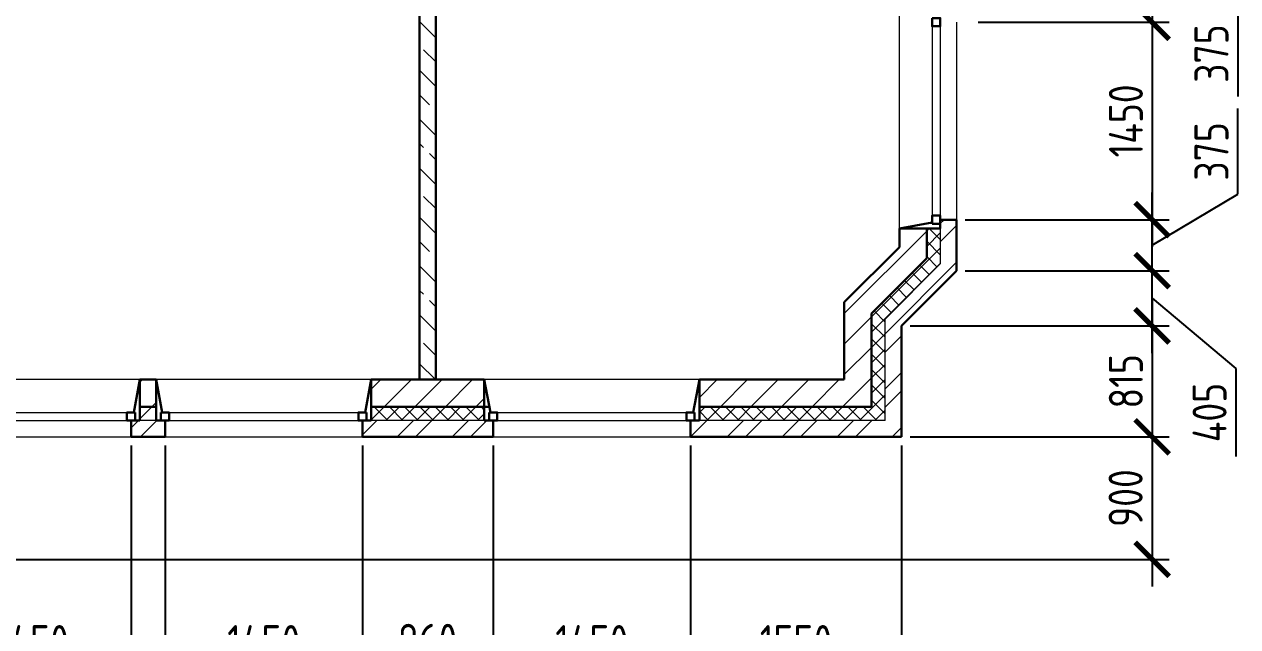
# Model space of a CAD drawing. Header units: millimetres. Extents: x -56498 to 234605, y -296269 to -29969.
# Drawn here: x 90058 to 98972, y -107825 to -103400 of the extents above; entities that cross this region are included whole.
import ezdxf

# ---------------------------------------------------------------- set-up
doc = ezdxf.new("R2010")
doc.units = ezdxf.units.MM
doc.header["$LTSCALE"] = 100
doc.header["$PDMODE"] = 35
for name, color, linetype, lineweight in [('0.3', 7, 'Continuous', 30), ('Розміри 0.09', 5, 'Continuous', 9), ('Тонкі 0.18', 142, 'Continuous', 18), ('Штрихування 0.09', 253, 'Continuous', 9)]:
    doc.layers.add(name, color=color, linetype=linetype, lineweight=lineweight)
doc.styles.add('GOST 2.304', font='CS_Gost2304.shx')
doc.dimstyles.new('SPDS', dxfattribs={"dimscale": 100, "dimtxt": 2.5, "dimasz": 2.5, "dimexe": 1.25, "dimexo": 0.625, "dimtad": 1, "dimrnd": 0.001, "dimtxsty": 'GOST 2.304', "dimblk": 'ARCHTICK', "dimcen": 2.5, "dimdle": 2, "dimadec": 0, "dimazin": 2, "dimtfac": 0.75, "dimtmove": 1, "dimatfit": 3, "dimfxl": 0, "dimtolj": 1, "dimarcsym": 0})

# ---------------------------------------------------------------- blocks, each defined once
blk = doc.blocks.new('_ArchTick')
at = {"color": 0, "linetype": 'ByBlock', "const_width": 0.15}
blk.add_lwpolyline([(-0.5, -0.5), (0.5, 0.5)], dxfattribs=at)
blk = doc.blocks.new('*D82')
at = {"layer": 'Defpoints', "color": 0, "transparency": 16777216}
for p in [(97002.3, -103385.4), (96907.3, -104835.4), (98343.4, -104835.4)]:
    blk.add_point(p, dxfattribs=at)
at = {"layer": 'Розміри 0.09', "color": 0, "lineweight": -2, "transparency": 16777216}
for p, q in [((98343.4, -103185.4), (98343.4, -105035.4)), ((97064.8, -103385.4), (98468.4, -103385.4)), ((96969.8, -104835.4), (98468.4, -104835.4))]:
    blk.add_line(p, q, dxfattribs=at)
at = {"layer": 'Розміри 0.09', "color": 0, "lineweight": -2, "transparency": 16777216, "xscale": 250, "yscale": 250, "zscale": 250}
for p, rotation in [((98343.4, -103385.4), 90), ((98343.4, -104835.4), 270)]:
    blk.add_blockref('_ArchTick', p, dxfattribs=dict(at, rotation=rotation))
at = {"layer": 'Розміри 0.09', "color": 0, "transparency": 16777216, "insert": (98150.7, -104110.4), "char_height": 250, "attachment_point": 5, "rotation": 90, "style": 'GOST 2.304'}
blk.add_mtext('\\A1;1450', dxfattribs=at)
blk = doc.blocks.new('*D85')
at = {"layer": 'Defpoints', "color": 0, "transparency": 16777216}
for p in [(97002.3, -103010.4), (97002.3, -103385.4), (98343.4, -103385.4)]:
    blk.add_point(p, dxfattribs=at)
at = {"layer": 'Розміри 0.09', "color": 0, "lineweight": -2, "transparency": 16777216}
for p, q in [((98343.4, -102810.4), (98343.4, -103585.4)), ((97064.8, -103010.4), (98468.4, -103010.4)), ((98343.4, -103197.9), (98972.2, -103301.1)), ((98972.2, -103301.1), (98972.2, -103930.3)), ((97064.8, -103385.4), (98468.4, -103385.4))]:
    blk.add_line(p, q, dxfattribs=at)
at = {"layer": 'Розміри 0.09', "color": 0, "lineweight": -2, "transparency": 16777216, "xscale": 250, "yscale": 250, "zscale": 250}
for p, rotation in [((98343.4, -103010.4), 90), ((98343.4, -103385.4), 270)]:
    blk.add_blockref('_ArchTick', p, dxfattribs=dict(at, rotation=rotation))
at = {"layer": 'Розміри 0.09', "color": 0, "transparency": 16777216, "insert": (98779.5, -103615.7), "char_height": 250, "attachment_point": 5, "rotation": 90, "style": 'GOST 2.304'}
blk.add_mtext('\\A1;375', dxfattribs=at)
blk = doc.blocks.new('*D86')
at = {"layer": 'Defpoints', "color": 0, "transparency": 16777216}
for p in [(96907.3, -105210.3), (98343.4, -105210.3), (96502.3, -105615.3)]:
    blk.add_point(p, dxfattribs=at)
at = {"layer": 'Розміри 0.09', "color": 0, "lineweight": -2, "transparency": 16777216}
for p, q in [((98343.4, -105815.3), (98343.4, -105010.3)), ((96969.8, -105210.3), (98468.4, -105210.3)), ((98343.4, -105412.8), (98958, -105927.8)), ((96564.8, -105615.3), (98468.4, -105615.3)), ((98958, -105927.8), (98958, -106575.6))]:
    blk.add_line(p, q, dxfattribs=at)
at = {"layer": 'Розміри 0.09', "color": 0, "lineweight": -2, "transparency": 16777216, "xscale": 250, "yscale": 250, "zscale": 250}
for p, rotation in [((98343.4, -105210.3), 90), ((98343.4, -105615.3), 270)]:
    blk.add_blockref('_ArchTick', p, dxfattribs=dict(at, rotation=rotation))
at = {"layer": 'Розміри 0.09', "color": 0, "transparency": 16777216, "insert": (98765.3, -106251.7), "char_height": 250, "attachment_point": 5, "rotation": 90, "style": 'GOST 2.304'}
blk.add_mtext('\\A1;405', dxfattribs=at)
blk = doc.blocks.new('*D87')
at = {"layer": 'Defpoints', "color": 0, "transparency": 16777216}
for p in [(96907.3, -104835.4), (98343.4, -104835.4), (96907.3, -105210.3)]:
    blk.add_point(p, dxfattribs=at)
at = {"layer": 'Розміри 0.09', "color": 0, "lineweight": -2, "transparency": 16777216}
for p, q in [((98972.2, -104648.7), (98972.2, -104019.6)), ((98343.4, -105410.3), (98343.4, -104635.4)), ((98343.4, -105022.8), (98972.2, -104648.7)), ((96969.8, -104835.4), (98468.4, -104835.4)), ((96969.8, -105210.3), (98468.4, -105210.3))]:
    blk.add_line(p, q, dxfattribs=at)
at = {"layer": 'Розміри 0.09', "color": 0, "lineweight": -2, "transparency": 16777216, "xscale": 250, "yscale": 250, "zscale": 250}
for p, rotation in [((98343.4, -104835.4), 90), ((98343.4, -105210.3), 270)]:
    blk.add_blockref('_ArchTick', p, dxfattribs=dict(at, rotation=rotation))
at = {"layer": 'Розміри 0.09', "color": 0, "transparency": 16777216, "insert": (98779.5, -104334.2), "char_height": 250, "attachment_point": 5, "rotation": 90, "style": 'GOST 2.304'}
blk.add_mtext('\\A1;375', dxfattribs=at)
blk = doc.blocks.new('*D88')
at = {"layer": 'Defpoints', "color": 0, "transparency": 16777216}
for p in [(96502.3, -105615.3), (96502.3, -106430.4), (98343.4, -106430.4)]:
    blk.add_point(p, dxfattribs=at)
at = {"layer": 'Розміри 0.09', "color": 0, "lineweight": -2, "transparency": 16777216}
for p, q in [((98343.4, -105415.3), (98343.4, -106630.4)), ((96564.8, -105615.3), (98468.4, -105615.3)), ((96564.8, -106430.4), (98468.4, -106430.4))]:
    blk.add_line(p, q, dxfattribs=at)
at = {"layer": 'Розміри 0.09', "color": 0, "lineweight": -2, "transparency": 16777216, "xscale": 250, "yscale": 250, "zscale": 250}
for p, rotation in [((98343.4, -105615.3), 90), ((98343.4, -106430.4), 270)]:
    blk.add_blockref('_ArchTick', p, dxfattribs=dict(at, rotation=rotation))
at = {"layer": 'Розміри 0.09', "color": 0, "transparency": 16777216, "insert": (98150.7, -106022.8), "char_height": 250, "attachment_point": 5, "rotation": 90, "style": 'GOST 2.304'}
blk.add_mtext('\\A1;815', dxfattribs=at)
blk = doc.blocks.new('*D89')
at = {"layer": 'Defpoints', "color": 0, "transparency": 16777216}
for p in [(96502.3, -106430.4), (89002.3, -107330.4), (98343.4, -107330.4)]:
    blk.add_point(p, dxfattribs=at)
at = {"layer": 'Розміри 0.09', "color": 0, "lineweight": -2, "transparency": 16777216}
for p, q in [((98343.4, -106230.4), (98343.4, -107530.4)), ((96564.8, -106430.4), (98468.4, -106430.4)), ((89064.8, -107330.4), (98468.4, -107330.4))]:
    blk.add_line(p, q, dxfattribs=at)
at = {"layer": 'Розміри 0.09', "color": 0, "lineweight": -2, "transparency": 16777216, "xscale": 250, "yscale": 250, "zscale": 250}
for p, rotation in [((98343.4, -106430.4), 90), ((98343.4, -107330.4), 270)]:
    blk.add_blockref('_ArchTick', p, dxfattribs=dict(at, rotation=rotation))
at = {"layer": 'Розміри 0.09', "color": 0, "transparency": 16777216, "insert": (98148.6, -106880.4), "char_height": 250, "attachment_point": 5, "rotation": 90, "style": 'GOST 2.304'}
blk.add_mtext('\\A1;900', dxfattribs=at)
blk = doc.blocks.new('*D107')
at = {"layer": 'Defpoints', "color": 0, "transparency": 16777216}
for p in [(94952.3, -106430.4), (96502.3, -106430.4), (94952.3, -108130.4)]:
    blk.add_point(p, dxfattribs=at)
at = {"layer": 'Розміри 0.09', "color": 0, "lineweight": -2, "transparency": 16777216}
for p, q in [((94952.3, -106492.9), (94952.3, -108255.4)), ((96502.3, -106492.9), (96502.3, -108255.4)), ((96702.3, -108130.4), (94752.3, -108130.4))]:
    blk.add_line(p, q, dxfattribs=at)
at = {"layer": 'Розміри 0.09', "color": 0, "lineweight": -2, "transparency": 16777216, "xscale": 250, "yscale": 250, "zscale": 250, "rotation": 180}
blk.add_blockref('_ArchTick', (94952.3, -108130.4), dxfattribs=at)
at = {"layer": 'Розміри 0.09', "color": 0, "lineweight": -2, "transparency": 16777216, "xscale": 250, "yscale": 250, "zscale": 250}
blk.add_blockref('_ArchTick', (96502.3, -108130.4), dxfattribs=at)
at = {"layer": 'Розміри 0.09', "color": 0, "transparency": 16777216, "insert": (95727.3, -107937.7), "char_height": 250, "attachment_point": 5, "style": 'GOST 2.304'}
blk.add_mtext('\\A1;1550', dxfattribs=at)
blk = doc.blocks.new('*D108')
at = {"layer": 'Defpoints', "color": 0, "transparency": 16777216}
for p in [(93502.3, -106430.4), (94952.3, -106430.4), (94952.3, -108130.4)]:
    blk.add_point(p, dxfattribs=at)
at = {"layer": 'Розміри 0.09', "color": 0, "lineweight": -2, "transparency": 16777216}
for p, q in [((93502.3, -106492.9), (93502.3, -108255.4)), ((94952.3, -106492.9), (94952.3, -108255.4)), ((93302.3, -108130.4), (95152.3, -108130.4))]:
    blk.add_line(p, q, dxfattribs=at)
at = {"layer": 'Розміри 0.09', "color": 0, "lineweight": -2, "transparency": 16777216, "xscale": 250, "yscale": 250, "zscale": 250, "rotation": 180}
blk.add_blockref('_ArchTick', (93502.3, -108130.4), dxfattribs=at)
at = {"layer": 'Розміри 0.09', "color": 0, "lineweight": -2, "transparency": 16777216, "xscale": 250, "yscale": 250, "zscale": 250}
blk.add_blockref('_ArchTick', (94952.3, -108130.4), dxfattribs=at)
at = {"layer": 'Розміри 0.09', "color": 0, "transparency": 16777216, "insert": (94227.3, -107937.7), "char_height": 250, "attachment_point": 5, "style": 'GOST 2.304'}
blk.add_mtext('\\A1;1450', dxfattribs=at)
blk = doc.blocks.new('*D109')
at = {"layer": 'Defpoints', "color": 0, "transparency": 16777216}
for p in [(91092.3, -106430.4), (92542.3, -106430.4), (92542.3, -108130.4)]:
    blk.add_point(p, dxfattribs=at)
at = {"layer": 'Розміри 0.09', "color": 0, "lineweight": -2, "transparency": 16777216}
for p, q in [((91092.3, -106492.9), (91092.3, -108255.4)), ((92542.3, -106492.9), (92542.3, -108255.4)), ((90892.3, -108130.4), (92742.3, -108130.4))]:
    blk.add_line(p, q, dxfattribs=at)
at = {"layer": 'Розміри 0.09', "color": 0, "lineweight": -2, "transparency": 16777216, "xscale": 250, "yscale": 250, "zscale": 250, "rotation": 180}
blk.add_blockref('_ArchTick', (91092.3, -108130.4), dxfattribs=at)
at = {"layer": 'Розміри 0.09', "color": 0, "lineweight": -2, "transparency": 16777216, "xscale": 250, "yscale": 250, "zscale": 250}
blk.add_blockref('_ArchTick', (92542.3, -108130.4), dxfattribs=at)
at = {"layer": 'Розміри 0.09', "color": 0, "transparency": 16777216, "insert": (91817.3, -107937.7), "char_height": 250, "attachment_point": 5, "style": 'GOST 2.304'}
blk.add_mtext('\\A1;1450', dxfattribs=at)
blk = doc.blocks.new('*D110')
at = {"layer": 'Defpoints', "color": 0, "transparency": 16777216}
for p in [(89392.3, -106430.4), (90842.3, -106430.4), (90842.3, -108130.4)]:
    blk.add_point(p, dxfattribs=at)
at = {"layer": 'Розміри 0.09', "color": 0, "lineweight": -2, "transparency": 16777216}
for p, q in [((89392.3, -106492.9), (89392.3, -108255.4)), ((90842.3, -106492.9), (90842.3, -108255.4)), ((89192.3, -108130.4), (91042.3, -108130.4))]:
    blk.add_line(p, q, dxfattribs=at)
at = {"layer": 'Розміри 0.09', "color": 0, "lineweight": -2, "transparency": 16777216, "xscale": 250, "yscale": 250, "zscale": 250, "rotation": 180}
blk.add_blockref('_ArchTick', (89392.3, -108130.4), dxfattribs=at)
at = {"layer": 'Розміри 0.09', "color": 0, "lineweight": -2, "transparency": 16777216, "xscale": 250, "yscale": 250, "zscale": 250}
blk.add_blockref('_ArchTick', (90842.3, -108130.4), dxfattribs=at)
at = {"layer": 'Розміри 0.09', "color": 0, "transparency": 16777216, "insert": (90117.3, -107937.7), "char_height": 250, "attachment_point": 5, "style": 'GOST 2.304'}
blk.add_mtext('\\A1;1450', dxfattribs=at)
blk = doc.blocks.new('*D112')
at = {"layer": 'Defpoints', "color": 0, "transparency": 16777216}
for p in [(92542.3, -106430.4), (93502.3, -106430.4), (93502.3, -108130.4)]:
    blk.add_point(p, dxfattribs=at)
at = {"layer": 'Розміри 0.09', "color": 0, "lineweight": -2, "transparency": 16777216}
for p, q in [((92542.3, -106492.9), (92542.3, -108255.4)), ((93502.3, -106492.9), (93502.3, -108255.4)), ((92342.3, -108130.4), (93702.3, -108130.4))]:
    blk.add_line(p, q, dxfattribs=at)
at = {"layer": 'Розміри 0.09', "color": 0, "lineweight": -2, "transparency": 16777216, "xscale": 250, "yscale": 250, "zscale": 250, "rotation": 180}
blk.add_blockref('_ArchTick', (92542.3, -108130.4), dxfattribs=at)
at = {"layer": 'Розміри 0.09', "color": 0, "lineweight": -2, "transparency": 16777216, "xscale": 250, "yscale": 250, "zscale": 250}
blk.add_blockref('_ArchTick', (93502.3, -108130.4), dxfattribs=at)
at = {"layer": 'Розміри 0.09', "color": 0, "transparency": 16777216, "insert": (93022.3, -107928.4), "char_height": 250, "attachment_point": 5, "style": 'GOST 2.304'}
blk.add_mtext('\\A1;960', dxfattribs=at)
blk = doc.blocks.new('*D105')
at = {"layer": 'Defpoints', "color": 0, "transparency": 16777216}
for p in [(90842.3, -106430.4), (91092.3, -106430.4), (90842.3, -108130.4)]:
    blk.add_point(p, dxfattribs=at)
at = {"layer": 'Розміри 0.09', "color": 0, "lineweight": -2, "transparency": 16777216}
for p, q in [((90842.3, -106492.9), (90842.3, -108255.4)), ((91092.3, -106492.9), (91092.3, -108255.4)), ((91292.3, -108130.4), (90642.3, -108130.4)), ((90967.3, -108130.4), (91158.8, -108768.7)), ((91158.8, -108768.7), (91771.3, -108768.7))]:
    blk.add_line(p, q, dxfattribs=at)
at = {"layer": 'Розміри 0.09', "color": 0, "lineweight": -2, "transparency": 16777216, "xscale": 250, "yscale": 250, "zscale": 250, "rotation": 180}
blk.add_blockref('_ArchTick', (90842.3, -108130.4), dxfattribs=at)
at = {"layer": 'Розміри 0.09', "color": 0, "lineweight": -2, "transparency": 16777216, "xscale": 250, "yscale": 250, "zscale": 250}
blk.add_blockref('_ArchTick', (91092.3, -108130.4), dxfattribs=at)
at = {"layer": 'Розміри 0.09', "color": 0, "transparency": 16777216, "insert": (91465, -108566.3), "char_height": 250, "attachment_point": 5, "style": 'GOST 2.304'}
blk.add_mtext('\\A1;250', dxfattribs=at)

msp = doc.modelspace()

# ---------------------------------------------------------------- hatches: boundary and pattern name
at = {"layer": 'Штрихування 0.09'}
h = msp.add_hatch(dxfattribs=at)
h.set_pattern_fill('ANSI33', color=256, scale=40, angle=90, style=0)
h.paths.add_polyline_path([(93082.289, -103320.359), (92962.289, -103320.359), (92962.289, -106010.359), (93082.289, -106010.359)])
h = msp.add_hatch(dxfattribs=at)
h.set_pattern_fill('ANSI32', color=256, scale=30, style=0)
h.paths.add_polyline_path([(96502.29, -105615.32), (96907.284, -105210.318), (96907.284, -104835.359), (96787.284, -104835.359), (96787.284, -104865.359), (96787.284, -104900.359), (96787.284, -105160.613), (96382.29, -105565.615), (96382.29, -106310.359), (95017.289, -106310.359), (94952.289, -106310.359), (94952.289, -106430.359), (96502.29, -106430.359)])
h = msp.add_hatch(dxfattribs=at)
h.set_pattern_fill('ANSI37', color=256, scale=25, style=0)
h.paths.add_polyline_path([(96787.284, -105160.613), (96787.284, -104900.359), (96687.284, -104900.359), (96687.284, -105119.192), (96282.29, -105524.194), (96282.29, -106210.359), (95017.289, -106210.359), (95017.289, -106310.359), (96382.29, -106310.359), (96382.29, -105565.615)])
h = msp.add_hatch(dxfattribs=at)
h.set_pattern_fill('ANSI31', color=256, scale=50, style=0)
h.paths.add_polyline_path([(96282.29, -105524.194), (96687.284, -105119.192), (96687.284, -104900.359), (96487.284, -104900.359), (96487.284, -105036.351), (96082.29, -105441.353), (96082.29, -106010.359), (95017.289, -106010.359), (95017.289, -106210.359), (96282.29, -106210.359)])
h = msp.add_hatch(dxfattribs=at)
h.set_pattern_fill('ANSI32', color=256, scale=30, style=0)
h.paths.add_polyline_path([(91092.292, -106310.359), (91062.292, -106310.359), (91027.292, -106310.359), (90842.29, -106310.359), (90842.29, -106430.359), (91092.292, -106430.359)])
h.paths.add_polyline_path([(91027.292, -106210.359), (90907.29, -106210.359), (90907.29, -106310.359), (91027.292, -106310.359)])
h.paths.add_polyline_path([(91027.292, -106010.359), (90907.29, -106010.359), (90907.29, -106210.359), (91027.292, -106210.359)])
h = msp.add_hatch(dxfattribs=at)
h.set_pattern_fill('ANSI31', color=256, scale=50, style=0)
h.paths.add_polyline_path([(93437.286, -106010.359), (92607.292, -106010.359), (92607.292, -106210.359), (93437.286, -106210.359)])
h = msp.add_hatch(dxfattribs=at)
h.set_pattern_fill('ANSI37', color=256, scale=25, style=0)
h.paths.add_polyline_path([(93437.286, -106210.359), (92607.292, -106210.359), (92607.292, -106310.359), (93437.286, -106310.359)])
h = msp.add_hatch(dxfattribs=at)
h.set_pattern_fill('ANSI32', color=256, scale=30, style=0)
h.paths.add_polyline_path([(93502.286, -106310.359), (93472.286, -106310.359), (93437.286, -106310.359), (92542.292, -106310.359), (92542.292, -106430.359), (93502.286, -106430.359)])

# ---------------------------------------------------------------- linework, layer by layer
at = {"layer": '0.3'}
for p, q in [((92962.289, -106010.359), (92962.289, -103320.359)), ((93082.289, -106010.359), (93082.289, -103320.359)), ((96727.284, -104855.359), (96487.284, -104900.359)), ((96487.284, -104900.359), (96487.284, -105036.351)), ((96487.284, -104900.359), (96787.284, -104900.359)), ((96687.284, -104900.359), (96687.284, -105119.192)), ((96907.284, -104835.359), (96787.284, -104835.359)), ((96787.284, -104900.359), (96787.284, -104835.359)), ((96907.284, -104835.359), (96907.284, -105210.318)), ((96487.284, -105036.351), (96082.29, -105441.353)), ((96687.284, -105119.192), (96282.29, -105524.194)), ((96907.284, -105210.318), (96502.29, -105615.32)), ((96082.29, -106010.359), (96082.29, -105441.353)), ((96282.29, -106210.359), (96282.29, -105524.194)), ((96502.29, -106430.359), (96502.29, -105615.32)), ((90862.29, -106250.359), (90907.29, -106010.359)), ((91027.292, -106010.359), (90907.29, -106010.359)), ((90907.29, -106010.359), (90907.29, -106310.359)), ((91027.292, -106010.359), (91027.292, -106310.359)), ((91072.292, -106250.359), (91027.292, -106010.359)), ((92562.292, -106250.359), (92607.292, -106010.359)), ((93437.286, -106010.359), (92607.292, -106010.359)), ((92607.292, -106010.359), (92607.292, -106310.359)), ((93437.286, -106010.359), (93437.286, -106310.359)), ((93482.286, -106250.359), (93437.286, -106010.359)), ((94972.289, -106250.359), (95017.289, -106010.359)), ((96082.29, -106010.359), (95017.289, -106010.359)), ((95017.289, -106010.359), (95017.289, -106310.359)), ((91027.292, -106210.359), (90907.29, -106210.359)), ((93474.786, -106210.359), (92607.292, -106210.359)), ((96282.29, -106210.359), (95017.289, -106210.359)), ((90842.29, -106430.359), (90842.29, -106310.359)), ((90907.29, -106310.359), (90842.29, -106310.359)), ((91027.292, -106310.359), (91092.292, -106310.359)), ((91092.292, -106430.359), (91092.292, -106310.359)), ((92542.292, -106430.359), (92542.292, -106310.359)), ((92607.292, -106310.359), (92542.292, -106310.359)), ((93437.286, -106310.359), (93502.286, -106310.359)), ((93502.286, -106430.359), (93502.286, -106310.359)), ((94952.289, -106430.359), (94952.289, -106310.359)), ((95017.289, -106310.359), (94952.289, -106310.359)), ((91092.292, -106430.359), (90842.29, -106430.359)), ((93502.286, -106430.359), (92542.292, -106430.359)), ((96502.29, -106430.359), (94952.289, -106430.359))]:
    msp.add_line(p, q, dxfattribs=at)
for points in [[(96727.284, -103355.359), (96787.284, -103355.359), (96787.284, -103415.359), (96727.284, -103415.359)], [(96727.284, -104865.359), (96787.284, -104865.359), (96787.284, -104805.359), (96727.284, -104805.359)], [(90872.29, -106250.359), (90872.29, -106310.359), (90812.29, -106310.359), (90812.29, -106250.359)], [(91062.292, -106250.359), (91062.292, -106310.359), (91122.292, -106310.359), (91122.292, -106250.359)], [(92572.292, -106250.359), (92572.292, -106310.359), (92512.292, -106310.359), (92512.292, -106250.359)], [(93472.286, -106250.359), (93472.286, -106310.359), (93532.286, -106310.359), (93532.286, -106250.359)], [(94982.289, -106250.359), (94982.289, -106310.359), (94922.289, -106310.359), (94922.289, -106250.359)]]:
    msp.add_lwpolyline(points, close=True, dxfattribs=at)
at = {"layer": 'Тонкі 0.18'}
for p, q in [((96487.284, -104900.359), (96487.284, -103320.359)), ((96907.284, -103385.359), (96907.284, -104835.359)), ((96727.284, -103415.359), (96727.284, -104805.359)), ((96787.284, -103415.359), (96787.284, -104805.359)), ((96787.284, -104900.359), (96787.284, -105160.613)), ((96787.284, -105160.613), (96382.29, -105565.615)), ((96382.29, -106310.359), (96382.29, -105565.615)), ((90907.29, -106010.359), (89327.29, -106010.359)), ((92607.292, -106010.359), (91027.292, -106010.359)), ((95017.289, -106010.359), (93437.286, -106010.359)), ((89422.29, -106250.359), (90812.29, -106250.359)), ((91122.292, -106250.359), (92512.292, -106250.359)), ((93532.286, -106250.359), (94922.289, -106250.359)), ((89422.29, -106310.359), (90812.29, -106310.359)), ((91092.292, -106310.359), (90842.29, -106310.359)), ((91122.292, -106310.359), (92512.292, -106310.359)), ((93497.29, -106310.359), (92542.292, -106310.359)), ((93532.286, -106310.359), (94922.289, -106310.359)), ((96382.29, -106310.359), (95017.289, -106310.359)), ((89392.29, -106430.359), (90842.29, -106430.359)), ((91092.292, -106430.359), (92542.292, -106430.359)), ((93502.286, -106430.359), (94952.289, -106430.359))]:
    msp.add_line(p, q, dxfattribs=at)

# ---------------------------------------------------------------- dimensions: what is measured, and where the dimension line sits
at = {"layer": 'Розміри 0.09'}
for base, p1, p2, angle, text, picture, middle in [((98343.369, -103385.359), (97002.321, -103010.399), (97002.321, -103385.359), 90, '375', '*D85', (98972.197, -103363.649)), ((98343.369, -104835.359), (96907.284, -105210.318), (96907.284, -104835.359), 270, '375', '*D87', (98972.197, -104586.234)), ((98343.369, -105210.318), (96502.29, -105615.32), (96907.284, -105210.318), 270, '405', '*D86', (98958.009, -105990.262))]:
    dim = msp.add_linear_dim(base=base, p1=p1, p2=p2, angle=angle, text=text, dimstyle='SPDS', override={"dimlfac": 1, "dimtxsty": 'GOST 2.304', "dimblk1": 'ArchTick', "dimblk2": 'ArchTick', "dimsah": 1, "dimtolj": 1}, dxfattribs=at)
    dim.commit()
    dim.dimension.update_dxf_attribs({"geometry": picture, "text_midpoint": middle, "dimtype": 160})
for base, p1, p2, angle, picture, middle in [((98343.369, -104835.359), (97002.321, -103385.359), (96907.284, -104835.359), 90, '*D82', (98150.691, -104110.359)), ((98343.369, -107330.359), (96502.29, -106430.359), (89002.29, -107330.359), 270, '*D89', (98148.635, -106880.359)), ((90842.29, -108130.359), (89392.29, -106430.359), (90842.29, -106430.359), 180, '*D110', (90117.29, -107937.681)), ((90842.29, -108130.359), (91092.292, -106430.359), (90842.29, -106430.359), 180, '*D105', (91221.29, -108566.329)), ((92542.292, -108130.359), (91092.292, -106430.359), (92542.292, -106430.359), 180, '*D109', (91817.292, -107937.681)), ((94952.289, -108130.359), (93502.286, -106430.359), (94952.289, -106430.359), 180, '*D108', (94227.288, -107937.681)), ((94952.289, -108130.359), (96502.29, -106430.359), (94952.289, -106430.359), 180, '*D107', (95727.29, -107937.681))]:
    dim = msp.add_linear_dim(base=base, p1=p1, p2=p2, angle=angle, dimstyle='SPDS', override={"dimlfac": 1, "dimtxsty": 'GOST 2.304', "dimblk1": 'ArchTick', "dimblk2": 'ArchTick', "dimsah": 1, "dimtolj": 1}, dxfattribs=at)
    dim.commit()
    dim.dimension.update_dxf_attribs({"geometry": picture, "text_midpoint": middle})
for base, p1, p2, angle, text, picture, middle in [((98343.369, -106430.359), (96502.29, -105615.32), (96502.29, -106430.359), 270, '815', '*D88', (98150.691, -106022.839)), ((93502.286, -108130.359), (92542.292, -106430.359), (93502.286, -106430.359), 180, '960', '*D112', (93022.289, -107928.39))]:
    dim = msp.add_linear_dim(base=base, p1=p1, p2=p2, angle=angle, text=text, dimstyle='SPDS', override={"dimlfac": 1, "dimtxsty": 'GOST 2.304', "dimblk1": 'ArchTick', "dimblk2": 'ArchTick', "dimsah": 1, "dimtolj": 1}, dxfattribs=at)
    dim.commit()
    dim.dimension.update_dxf_attribs({"geometry": picture, "text_midpoint": middle})

doc.saveas('drawing.dxf')
